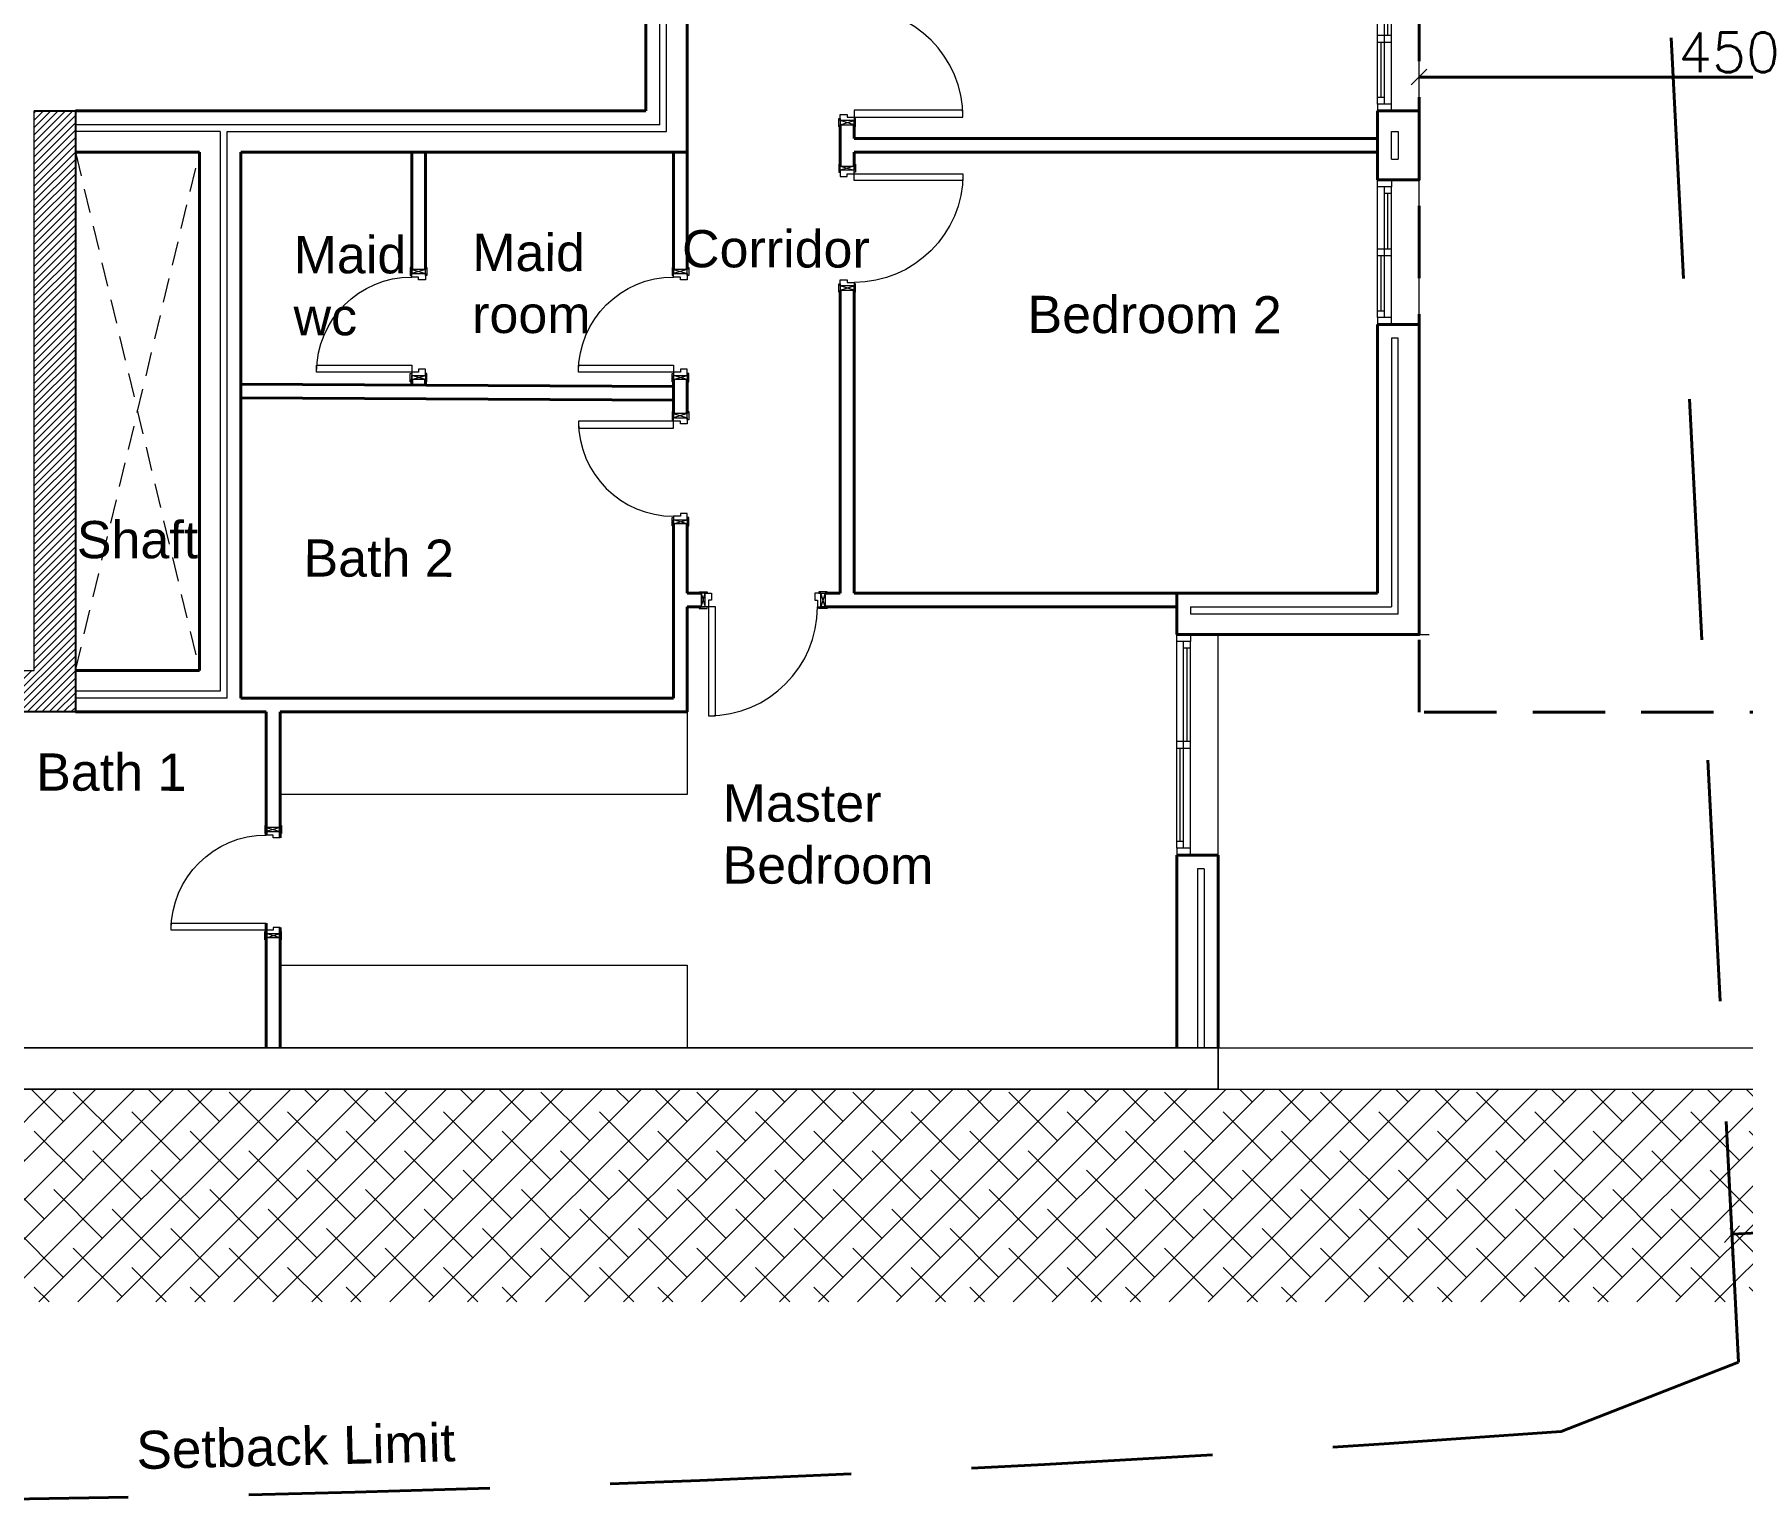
# Model space of a CAD drawing. Header units: metres. Extents: x -322116 to -321123, y -26723 to -26468.
# Drawn here: x -321520.85 to -321508.45, y -26559.85 to -26549.2 of the extents above; entities that cross this region are included whole.
import ezdxf

# ---------------------------------------------------------------- set-up
doc = ezdxf.new("R2010")
doc.units = ezdxf.units.M
doc.header["$LTSCALE"] = 7
doc.header["$MEASUREMENT"] = 0
doc.header["$PDMODE"] = 34
doc.header["$PDSIZE"] = 0.5
for name, pattern in [('1363-TXX-A-XXX-Plots layouts-R02$0$HIDDEN', [0.375, 0.25, -0.125]), ('DASHED', [0.75, 0.5, -0.25]), ('Hidden', [9.525, 6.35, -3.175])]:
    doc.linetypes.add(name, pattern=pattern)
doc.layers.add('22-1-14-ROAD P2PFGC', color=5, linetype='Continuous')
for name, color, linetype, lineweight in [('A--GLAZ', 132, 'Continuous', 5), ('A-ANNO-TXT3', 6, 'Continuous', 30), ('A-DOOR', 134, 'Continuous', 18), ('A-FLOR-HIDN', 9, 'Hidden', 13), ('A-FURN-FIXT', 114, 'Continuous', 9), ('A-GRID-DIMS', 142, 'Continuous', 9), ('A-PATT', 8, 'Continuous', 5), ('A-WALL-BLWO', 7, 'Continuous', 40), ('L-Structure', 5, 'Continuous', 15), ('PATT-CONC', 8, 'Continuous', 9), ('plaster', 1, 'Continuous', 0), ('projection plans', 8, 'Continuous', 5), ('XREF-W09-A-ELEV04$0$A--SECT-TILE', 32, 'Continuous', 5)]:
    doc.layers.add(name, color=color, linetype=linetype, lineweight=lineweight)
doc.styles.add('EG_SIMPLEX', font='SIMPLEX.shx')
doc.styles.get("Standard").update_dxf_attribs({"font": 'romans.shx', "height": 0.5})
doc.dimstyles.new('ERGA-M-0200', dxfattribs={"dimscale": 1.15, "dimtxt": 0.2, "dimasz": 0.2, "dimexe": 0.1, "dimexo": 0.1, "dimgap": 0.06, "dimtad": 1, "dimdec": 1, "dimlfac": 100, "dimrnd": 5, "dimdsep": 46, "dimtxsty": 'EG_SIMPLEX', "dimblk1": 'OBLIQUE', "dimblk2": 'OBLIQUE', "dimsah": 1, "dimcen": 0.3, "dimclrd": 256, "dimclre": 256, "dimclrt": 2, "dimadec": 0, "dimazin": 0, "dimtfac": 1, "dimtdec": 1, "dimtix": 1, "dimtmove": 2, "dimatfit": 3, "dimldrblk": 'OBLIQUE', "dimfxl": 1, "dimtolj": 1, "dimtzin": 0, "dimarcsym": 0})

# ---------------------------------------------------------------- blocks, each defined once
blk = doc.blocks.new('_OBLIQUE')
at = {"color": 0, "linetype": 'ByBlock'}
blk.add_line((-0.5, -0.5), (0.5, 0.5), dxfattribs=at)
blk = doc.blocks.new('*D440')
at = {"layer": 'A-GRID-DIMS', "lineweight": -2, "transparency": 16777216}
for p, q in [((-321700.525, -26752.97), (-321700.54, -26752.668)), ((-321703.521, -26753.122), (-321703.536, -26752.821)), ((-321703.53, -26752.936), (-321700.534, -26752.783))]:
    blk.add_line(p, q, dxfattribs=at)
at = {"layer": 'Defpoints', "color": 0, "transparency": 16777216}
for p in [(-321700.534, -26752.783), (-321700.519, -26753.084), (-321703.515, -26753.237)]:
    blk.add_point(p, dxfattribs=at)
at = {"layer": 'A-GRID-DIMS', "lineweight": -2, "transparency": 16777216, "xscale": 0.115, "yscale": 0.115, "zscale": 0.115}
for p, rotation in [((-321700.534, -26752.783), 2.910625690336583), ((-321703.53, -26752.936), 182.9106256903366)]:
    blk.add_blockref('_OBLIQUE', p, dxfattribs=dict(at, rotation=rotation))
at = {"layer": 'A-GRID-DIMS', "color": 2, "transparency": 16777216, "insert": (-321702.041, -26752.681), "char_height": 0.2875, "attachment_point": 5, "rotation": 2.9106, "style": 'EG_SIMPLEX'}
blk.add_mtext('\\A1;300', dxfattribs=at)
blk = doc.blocks.new('*U571')
for p, q in [((-250, -50), (-220, -150)), ((-250, -150), (-220, -50)), ((550, -50), (520, -150)), ((550, -150), (520, -50))]:
    blk.add_line(p, q)
for points in [[(445, 640), (445, -50), (495, -50), (495, 640)], [(-265, -40), (-205, -40), (-205, -50), (-265, -50)], [(-220, -150), (-250, -150), (-250, -50), (-220, -50)], [(-195, -50), (-220, -50), (-220, -150), (-175, -150), (-175, -100), (-195, -100), (-195, -50)], [(495, -50), (520, -50), (520, -150), (475, -150), (475, -100), (495, -100), (495, -50)], [(565, -40), (505, -40), (505, -50), (565, -50)], [(520, -150), (550, -150), (550, -50), (520, -50)], [(-265, -160), (-205, -160), (-205, -150), (-265, -150)], [(565, -160), (505, -160), (505, -150), (565, -150)]]:
    blk.add_lwpolyline(points, close=True)
blk.add_arc((495, -50), 690, 90, 180)
blk = doc.blocks.new('*U572')
for p, q in [((-350, -50), (-320, -150)), ((-350, -150), (-320, -50)), ((550, -50), (520, -150)), ((550, -150), (520, -50))]:
    blk.add_line(p, q)
for points in [[(445, 740), (445, -50), (495, -50), (495, 740)], [(-365, -40), (-305, -40), (-305, -50), (-365, -50)], [(-320, -150), (-350, -150), (-350, -50), (-320, -50)], [(-295, -50), (-320, -50), (-320, -150), (-275, -150), (-275, -100), (-295, -100), (-295, -50)], [(495, -50), (520, -50), (520, -150), (475, -150), (475, -100), (495, -100), (495, -50)], [(565, -40), (505, -40), (505, -50), (565, -50)], [(520, -150), (550, -150), (550, -50), (520, -50)], [(-365, -160), (-305, -160), (-305, -150), (-365, -150)], [(565, -160), (505, -160), (505, -150), (565, -150)]]:
    blk.add_lwpolyline(points, close=True)
blk.add_arc((495, -50), 790, 90, 180)
blk = doc.blocks.new('*U573')
for p, q in [((50, 100), (1000, 100)), ((50, 50), (1000, 50)), ((50, 0), (1000, 0)), ((100, 0), (100, 50)), ((100, 25), (500, 25)), ((500, 0), (500, 100)), ((550, 0), (550, 100)), ((550, 75), (950, 75)), ((950, 100), (950, 50))]:
    blk.add_line(p, q)
for points in [[(0, 100), (50, 100), (50, 0), (0, 0)], [(1050, 100), (1000, 100), (1000, 0), (1050, 0)]]:
    blk.add_lwpolyline(points)
blk = doc.blocks.new('*U574')
for p, q in [((50, 100), (1550, 100)), ((50, 50), (1550, 50)), ((50, 0), (1550, 0)), ((100, 0), (100, 50)), ((100, 25), (775, 25)), ((775, 0), (775, 100)), ((825, 0), (825, 100)), ((825, 75), (1500, 75)), ((1500, 100), (1500, 50))]:
    blk.add_line(p, q)
for points in [[(0, 100), (50, 100), (50, 0), (0, 0)], [(1600, 100), (1550, 100), (1550, 0), (1600, 0)]]:
    blk.add_lwpolyline(points)
blk = doc.blocks.new('*D37')
at = {"layer": 'A-GRID-DIMS', "lineweight": -2, "transparency": 16777216}
for p, q in [((-321638.939, -26572.053), (-321639.622, -26572.053)), ((-321639.507, -26572.053), (-321639.507, -26576.553))]:
    blk.add_line(p, q, dxfattribs=at)
at = {"layer": 'Defpoints', "color": 0, "transparency": 16777216}
for p in [(-321638.824, -26572.053), (-321639.507, -26576.553), (-321639.507, -26576.553)]:
    blk.add_point(p, dxfattribs=at)
at = {"layer": 'A-GRID-DIMS', "lineweight": -2, "transparency": 16777216, "xscale": 0.115, "yscale": 0.115, "zscale": 0.115}
for p, rotation in [((-321639.507, -26572.053), 90), ((-321639.507, -26576.553), 270)]:
    blk.add_blockref('_OBLIQUE', p, dxfattribs=dict(at, rotation=rotation))
at = {"layer": 'A-GRID-DIMS', "color": 2, "transparency": 16777216, "insert": (-321639.686, -26574.303), "char_height": 0.2875, "attachment_point": 5, "rotation": 90, "style": 'EG_SIMPLEX'}
blk.add_mtext('\\A1;450', dxfattribs=at)
blk = doc.blocks.new('*D38')
at = {"layer": 'A-GRID-DIMS', "lineweight": -2, "transparency": 16777216}
for p, q in [((-321640.398, -26573.296), (-321640.398, -26572.978)), ((-321634.898, -26573.296), (-321634.898, -26572.978)), ((-321640.398, -26573.093), (-321634.898, -26573.093))]:
    blk.add_line(p, q, dxfattribs=at)
at = {"layer": 'Defpoints', "color": 0, "transparency": 16777216}
for p in [(-321634.898, -26573.093), (-321640.398, -26573.411), (-321634.898, -26573.411)]:
    blk.add_point(p, dxfattribs=at)
at = {"layer": 'A-GRID-DIMS', "lineweight": -2, "transparency": 16777216, "xscale": 0.115, "yscale": 0.115, "zscale": 0.115, "rotation": 180}
blk.add_blockref('_OBLIQUE', (-321640.398, -26573.093), dxfattribs=at)
at = {"layer": 'A-GRID-DIMS', "lineweight": -2, "transparency": 16777216, "xscale": 0.115, "yscale": 0.115, "zscale": 0.115}
blk.add_blockref('_OBLIQUE', (-321634.898, -26573.093), dxfattribs=at)
at = {"layer": 'A-GRID-DIMS', "color": 2, "transparency": 16777216, "insert": (-321637.648, -26572.914), "char_height": 0.2875, "attachment_point": 5, "style": 'EG_SIMPLEX'}
blk.add_mtext('\\A1;550', dxfattribs=at)
blk = doc.blocks.new('new for radem')
at = {"layer": 'plaster'}
h = blk.add_hatch(dxfattribs=at)
h.set_pattern_fill('ANSI38', color=256, scale=1.6)
h.set_pattern_definition([(45, (-130, 0), (-0.14142135624, 0.14142135624), []), (135, (-130, 0), (-0.42426406871, 0.14142135624), [0.5, -0.3])])
h.paths.add_polyline_path([(-321635.58, -26556.858), (-321635.501, -26558.402), (-321670.332, -26558.402), (-321670.211, -26556.858), (-321655.212, -26556.858), (-321655.212, -26554.12), (-321651.742, -26554.12), (-321651.742, -26556.858)])
blk = doc.blocks.new('block')
at = {"layer": 'PATT-CONC', "transparency": 33554610}
h = blk.add_hatch(dxfattribs=at)
h.set_pattern_fill('ANSI31', color=8, scale=0.3)
h.set_pattern_definition([(45, (0, 0), (-0.0265165042945, 0.0265165042945), [])])
edge = h.paths.add_edge_path()
edge.add_line((-321666.312, -26556.558), (-321655.512, -26556.558))
edge.add_line((-321655.512, -26556.558), (-321655.512, -26553.82))
edge.add_line((-321655.512, -26553.82), (-321653.512, -26553.82))
edge.add_line((-321653.512, -26553.82), (-321653.512, -26552.045))
edge.add_line((-321653.512, -26552.045), (-321655.512, -26552.045))
edge.add_line((-321655.512, -26552.045), (-321655.512, -26549.758))
edge.add_line((-321655.512, -26549.758), (-321655.212, -26549.758))
edge.add_line((-321655.212, -26549.758), (-321655.212, -26551.745))
edge.add_line((-321655.212, -26551.745), (-321653.512, -26551.745))
edge.add_line((-321653.512, -26551.745), (-321653.512, -26549.758))
edge.add_line((-321653.512, -26549.758), (-321653.212, -26549.758))
edge.add_line((-321653.212, -26549.758), (-321653.212, -26553.82))
edge.add_line((-321653.212, -26553.82), (-321650.852, -26553.82))
edge.add_line((-321650.852, -26553.82), (-321650.851, -26549.758))
edge.add_line((-321650.851, -26549.758), (-321650.552, -26549.758))
edge.add_line((-321650.552, -26549.758), (-321650.552, -26554.12))
edge.add_line((-321650.552, -26554.12), (-321651.442, -26554.12))
edge.add_line((-321651.442, -26554.12), (-321651.442, -26556.558))
edge.add_line((-321651.442, -26556.558), (-321642.26, -26556.558))
at = {"layer": 'L-Structure'}
blk.add_line((-321642.26, -26556.558, 0), (-321642.26, -26556.858), dxfattribs=at)
for points in [[(-321666.312, -26556.558), (-321655.512, -26556.558), (-321655.512, -26553.82), (-321653.512, -26553.82), (-321653.512, -26552.045), (-321655.512, -26552.045), (-321655.512, -26549.758), (-321655.212, -26549.758), (-321655.212, -26551.745), (-321653.512, -26551.745), (-321653.512, -26549.758), (-321653.212, -26549.758), (-321653.212, -26553.82), (-321650.852, -26553.82), (-321650.851, -26549.758), (-321650.552, -26549.758), (-321650.552, -26554.12), (-321651.442, -26554.12), (-321651.442, -26556.558), (-321642.26, -26556.558)], [(-321642.26, -26556.858), (-321651.752, -26556.858), (-321651.742, -26554.12), (-321655.212, -26554.12), (-321655.212, -26556.858), (-321666.312, -26556.858)]]:
    blk.add_lwpolyline(points, dxfattribs=at)
blk = doc.blocks.new('bb44')
at = {"layer": 'projection plans', "elevation": 0}
blk.add_lwpolyline([(-321575.802, -26463.558), (-321575.729, -26463.558)], dxfattribs=at)
blk = doc.blocks.new('plot limit')
at = {"color": 5, "linetype": 'DASHED', "ltscale": 0.5}
for points in [[(-321703.4829, -26753.8659), (-321705.0008, -26724.0106), (-321711.838, -26724.5726), (-321722.2069, -26724.9338), (-321726.107, -26724.928), (-321730.075, -26724.7313), (-321732.3893, -26754.2736)], [(-321703.4829, -26753.8659), (-321704.7696, -26754.368)]]:
    blk.add_lwpolyline(points, dxfattribs=at)
blk.add_lwpolyline([(-321704.7696, -26754.368, -0.0265265), (-321724.7933, -26754.7789), (-321732.3893, -26754.2736)], format="xyb", dxfattribs=at)
at = {"layer": 'A-ANNO-TXT3', "lineweight": 5, "insert": (-321715.1134, -26754.366), "char_height": 0.276, "attachment_point": 1, "rotation": 1.42481}
blk.add_mtext_dynamic_manual_height_columns('\\A1;{\\fArial Unicode MS|b0|i0|c0|p34;Setback Limit}', width=3.166192, gutter_width=3.6928, heights=[1.1191], dxfattribs=at)
at = {"layer": 'A-GRID-DIMS'}
dim = blk.add_aligned_dim(p1=(-321703.5149, -26753.2367), p2=(-321700.5187, -26753.0844), distance=0.3015, dimstyle='ERGA-M-0200', override={"dimtxt": 0.25, "dimasz": 0.1, "dimgap": 0.03, "dimfxl": 100}, dxfattribs=at)
dim.commit()
dim.dimension.update_dxf_attribs({"geometry": '*D440', "text_midpoint": (-321702.0412, -26752.6814)})
blk = doc.blocks.new('c112')
at = {"layer": 'A-WALL-BLWO', "linetype": '1363-TXX-A-XXX-Plots layouts-R02$0$HIDDEN', "lineweight": -2, "ltscale": 0.3}
blk.add_lwpolyline([(-321640.3981, -26572.0528), (-321634.8981, -26572.0528), (-321634.8981, -26576.5528), (-321640.3981, -26576.5528), (-321640.3981, -26572.0528)], dxfattribs=at)
at = {"layer": 'A-GRID-DIMS'}
dim = blk.add_linear_dim(base=(-321639.5074, -26576.5528), p1=(-321638.8236, -26572.0528), p2=(-321639.5074, -26576.5528), angle=90, dimstyle='ERGA-M-0200', override={"dimtxt": 0.25, "dimasz": 0.1, "dimgap": 0.03, "dimfxl": 100}, dxfattribs=at)
dim.commit()
dim.dimension.update_dxf_attribs({"geometry": '*D37', "text_midpoint": (-321639.6856, -26574.3028)})
dim = blk.add_linear_dim(base=(-321634.8981, -26573.0927), p1=(-321640.3981, -26573.4106), p2=(-321634.8981, -26573.4106), dimstyle='ERGA-M-0200', override={"dimtxt": 0.25, "dimasz": 0.1, "dimgap": 0.03, "dimfxl": 100}, dxfattribs=at)
dim.commit()
dim.dimension.update_dxf_attribs({"geometry": '*D38', "text_midpoint": (-321637.6481, -26572.9145)})
blk = doc.blocks.new('building')
at = {"layer": '22-1-14-ROAD P2PFGC'}
for p, q in [((-321715.8514, -26549.7581, 0), (-321715.5518, -26549.7581, 0)), ((-321715.5518, -26549.7581, 0), (-321715.5518, -26554.1198, 0)), ((-321715.5518, -26554.1198, 0), (-321716.4424, -26554.1198))]:
    blk.add_line(p, q, dxfattribs=at)
at = {"layer": 'A-FLOR-HIDN', "linetype": 'ByBlock', "ltscale": 0.1}
for p, q in [((-321705.8018, -26549.7581), (-321705.8018, -26548.7081)), ((-321705.8018, -26551.3081), (-321705.8018, -26550.2581)), ((-321707.2603, -26555.1581, 0), (-321707.2603, -26553.5581))]:
    blk.add_line(p, q, dxfattribs=at)
at = {"layer": 'A-FLOR-HIDN', "linetype": '1363-TXX-A-XXX-Plots layouts-R02$0$HIDDEN', "ltscale": 0.1}
for p, q in [((-321715.5518, -26553.8198, 0), (-321714.6518, -26550.0581, 0)), ((-321715.5518, -26550.0581, 0), (-321714.6518, -26553.8198, 0))]:
    blk.add_line(p, q, dxfattribs=at)
at = {"layer": 'A-FURN-FIXT'}
for p, q in [((-321711.1118, -26554.1198, 0), (-321711.1118, -26554.7198, 0)), ((-321714.0674, -26555.9581, 0), (-321711.1118, -26555.9581, 0)), ((-321711.1118, -26555.9581, 0), (-321711.1118, -26556.5581, 0))]:
    blk.add_line(p, q, dxfattribs=at)
blk.add_lwpolyline([(-321711.1118, -26554.7198), (-321714.0674, -26554.7198)], dxfattribs=at)
at = {"layer": 'A-PATT'}
for p, q in [((-321707.2603, -26556.5581, 0), (-321700.595, -26556.5581, 0)), ((-321707.2603, -26556.8581, 0), (-321700.5798, -26556.8581, 0))]:
    blk.add_line(p, q, dxfattribs=at)
at = {"layer": 'A-WALL-BLWO'}
for p, q in [((-321711.1118, -26550.0581), (-321711.1118, -26546.6456)), ((-321711.4118, -26549.7581), (-321711.4118, -26546.9456)), ((-321710.0018, -26550.1581), (-321710.0018, -26549.8581)), ((-321709.9018, -26549.8581), (-321709.9018, -26549.9581)), ((-321706.1018, -26549.9581), (-321709.9018, -26549.9581)), ((-321715.5518, -26550.0581, 0), (-321714.6518, -26550.0581, 0)), ((-321714.3518, -26554.0198), (-321714.3518, -26550.0581, 0)), ((-321714.3518, -26550.0581), (-321711.1118, -26550.0581)), ((-321713.1118, -26550.0581), (-321713.1118, -26550.9081)), ((-321713.0118, -26550.0581), (-321713.0118, -26550.9081)), ((-321711.2118, -26550.0581), (-321711.2118, -26550.9081)), ((-321711.1118, -26550.0581), (-321711.1118, -26550.9081)), ((-321706.1018, -26550.0581), (-321709.9018, -26550.0581)), ((-321709.9018, -26550.0581), (-321709.9018, -26550.1581)), ((-321710.0018, -26553.2581), (-321710.0018, -26551.0581)), ((-321709.9018, -26551.0581), (-321709.9018, -26553.2581)), ((-321705.8018, -26551.3081), (-321706.1018, -26551.3081)), ((-321706.1018, -26551.3081), (-321706.1018, -26553.2581)), ((-321713.1118, -26551.7081), (-321713.1118, -26551.7478)), ((-321713.0118, -26551.7081), (-321713.0118, -26551.7478)), ((-321711.2118, -26551.7081), (-321711.2118, -26551.9545)), ((-321711.1118, -26551.7081), (-321711.1118, -26551.9545)), ((-321711.2118, -26551.7581), (-321714.3518, -26551.7402)), ((-321711.2118, -26551.8581), (-321711.2118, -26551.8581)), ((-321711.2118, -26552.7545, 0), (-321711.2118, -26554.0198, 0)), ((-321711.1118, -26552.7545, 0), (-321711.1118, -26553.2581)), ((-321711.0118, -26553.2581), (-321711.1118, -26553.2581)), ((-321710.0018, -26553.2581), (-321710.1118, -26553.2581)), ((-321707.5603, -26553.2581), (-321709.9018, -26553.2581)), ((-321707.5603, -26553.5581), (-321707.5603, -26553.2581)), ((-321707.5603, -26553.2581), (-321706.1018, -26553.2581)), ((-321711.0118, -26553.3581), (-321711.1118, -26553.3581)), ((-321711.1118, -26553.3581, 0), (-321711.1118, -26554.1198, 0)), ((-321707.5603, -26553.3581), (-321710.1118, -26553.3581)), ((-321714.6518, -26553.8198, 0), (-321715.5518, -26553.8198, 0)), ((-321714.3518, -26554.0198), (-321711.2118, -26554.0198)), ((-321714.1674, -26554.1198), (-321715.5518, -26554.1198)), ((-321714.1674, -26554.1198), (-321714.1674, -26555.0131, 0)), ((-321714.0674, -26554.1198), (-321711.1118, -26554.1198, 0)), ((-321714.0674, -26554.1198), (-321714.0674, -26555.0331, 0)), ((-321707.2603, -26555.1581), (-321707.5603, -26555.1581)), ((-321707.5603, -26555.1581), (-321707.5603, -26556.5581)), ((-321707.2603, -26555.1581), (-321707.2603, -26556.5581)), ((-321714.1674, -26555.6531, 0), (-321714.1674, -26556.5581, 0)), ((-321714.0674, -26555.6831, 0), (-321714.0674, -26556.5581, 0))]:
    blk.add_line(p, q, dxfattribs=at)
at = {"layer": 'A-WALL-BLWO', "elevation": 0}
for points in [[(-321711.4118, -26549.7581), (-321715.5518, -26549.7581)], [(-321714.6518, -26550.0581), (-321714.6518, -26553.8198)]]:
    blk.add_lwpolyline(points, dxfattribs=at)
at = {"layer": 'A-WALL-BLWO'}
for points in [[(-321705.8018, -26549.7581), (-321706.1018, -26549.7581)], [(-321706.1018, -26550.2581), (-321706.1018, -26549.7581)], [(-321706.1018, -26550.2581), (-321705.8018, -26550.2581), (-321705.8018, -26549.7581)], [(-321707.5603, -26553.5581), (-321705.8018, -26553.5581), (-321705.8018, -26551.3081)], [(-321711.211, -26551.8581), (-321714.3518, -26551.8402)]]:
    blk.add_lwpolyline(points, dxfattribs=at)
at = {"layer": 'L-Structure'}
blk.add_line((-321707.2603, -26556.5581), (-321716.4424, -26556.5581, 0), dxfattribs=at)
at = {"layer": 'L-Structure', "elevation": 0}
blk.add_lwpolyline([(-321716.7424, -26554.1198), (-321716.7424, -26556.8581), (-321707.2603, -26556.8581), (-321707.2603, -26556.5581)], dxfattribs=at)
at = {"layer": 'XREF-W09-A-ELEV04$0$A--SECT-TILE'}
for p, q in [((-321711.3118, -26549.8581), (-321711.3118, -26546.8456)), ((-321711.3118, -26549.8581), (-321715.5518, -26549.8581)), ((-321714.5018, -26549.9081, 0), (-321715.5518, -26549.9081, 0)), ((-321714.5018, -26549.9081, 0), (-321714.5018, -26553.9698, 0)), ((-321706.0018, -26550.1081), (-321705.9518, -26550.1081)), ((-321706.0018, -26551.4081), (-321706.0018, -26553.3581)), ((-321707.4603, -26553.3581), (-321706.0018, -26553.3581)), ((-321714.5018, -26553.9698), (-321715.5518, -26553.9698)), ((-321714.4518, -26554.0198), (-321715.5518, -26554.0198)), ((-321707.3603, -26555.2581), (-321707.4103, -26555.2581)), ((-321707.4103, -26555.2581), (-321707.4103, -26556.5581)), ((-321707.3603, -26555.2581), (-321707.3603, -26556.5581))]:
    blk.add_line(p, q, dxfattribs=at)
at = {"layer": 'XREF-W09-A-ELEV04$0$A--SECT-TILE', "elevation": 0}
blk.add_lwpolyline([(-321714.4518, -26554.0198), (-321714.4518, -26549.9081), (-321711.2618, -26549.9081), (-321711.2618, -26546.7956), (-321711.7416, -26546.7956)], dxfattribs=at)
at = {"layer": 'XREF-W09-A-ELEV04$0$A--SECT-TILE'}
for points in [[(-321706.0018, -26550.1081), (-321706.0018, -26549.9081)], [(-321706.0018, -26549.9081), (-321705.9518, -26549.9081), (-321705.9518, -26550.1081)], [(-321707.4603, -26553.3581), (-321707.4603, -26553.4081), (-321705.9518, -26553.4081), (-321705.9518, -26551.4081), (-321706.0018, -26551.4081)]]:
    blk.add_lwpolyline(points, dxfattribs=at)
at = {"layer": 'A--GLAZ', "xscale": -0.001, "yscale": 0.001, "zscale": 0.001, "rotation": 270}
for name, p in [('*U573', (-321706.1018, -26549.7581)), ('*U573', (-321706.1018, -26551.3081)), ('*U574', (-321707.5603, -26555.1581, 0))]:
    blk.add_blockref(name, p, dxfattribs=at)
at = {"layer": 'A-DOOR', "extrusion": (-5.54664e-07, 1.49774e-07, 1), "xscale": 0.0010000000000001, "yscale": 0.0010000000000001, "zscale": 0.0010000000000001, "rotation": 270}
blk.add_blockref('*U572', (-321709.8518, -26549.3081, 0.1745), dxfattribs=at)
at = {"layer": 'A-DOOR', "extrusion": (5.54664e-07, 1.49774e-07, -1), "xscale": 0.0010000000000002, "yscale": 0.0010000000000002, "zscale": -0.001, "rotation": 90}
blk.add_blockref('*U572', (321709.8518, -26550.7081, -0.1824), dxfattribs=at)
at = {"layer": 'A-DOOR', "extrusion": (-5.54664e-07, -1.49774e-07, -1), "xscale": 0.0010000000000002, "yscale": 0.0010000000000002, "zscale": -0.0010000000000001, "rotation": 270}
for p in [(321713.1618, -26551.1581, 0.1824), (321711.2618, -26551.1581, 0.1824), (321714.2174, -26555.2081, 0.1824)]:
    blk.add_blockref('*U571', p, dxfattribs=at)
at = {"layer": 'A-DOOR', "extrusion": (5.54664e-07, -1.49774e-07, 1), "xscale": 0.0010000000000002, "yscale": 0.0010000000000002, "zscale": 0.0010000000000002, "rotation": 90}
blk.add_blockref('*U571', (-321711.2618, -26552.5045, -0.1745), dxfattribs=at)
at = {"layer": 'A-DOOR', "extrusion": (1.49774e-07, 5.54664e-07, 1), "xscale": 0.0010000000000001, "yscale": 0.0010000000000001, "zscale": 0.0010000000000001, "rotation": 179.9999999999952}
blk.add_blockref('*U572', (-321710.4618, -26553.4081, -0.0629), dxfattribs=at)
at = {"layer": 'A-WALL-BLWO', "rotation": 270}
blk.add_blockref('c112', (-295129.249, -348189.019), dxfattribs=at)
at = {"layer": 'A-ANNO-TXT3', "lineweight": 5, "char_height": 0.27, "attachment_point": 1, "rotation": 359.90083}
for s, width, heights, insert in [('\\A1;{\\fArial Unicode MS|b0|i0|c0|p34;Maid \\Pwc}', 2.985678, [1.4075], (-321713.9684, -26550.6656)), ('\\A1;{\\fArial Unicode MS|b0|i0|c0|p34;Maid \\Proom}', 2.985678, [1.4075], (-321712.6721, -26550.6493)), ('\\A1;{\\fArial Unicode MS|b0|i0|c0|p34;Bedroom 2}', 3.690055, [2.9475], (-321708.6429, -26551.0994)), ('\\A1;{\\fArial Unicode MS|b0|i0|c0|p34;Shaft}', 2.985678, [1.4075], (-321715.5417, -26552.7337, 0)), ('\\A1;{\\fArial Unicode MS|b0|i0|c0|p34;Bath 2}', 2.985678, [1.4075], (-321713.8964, -26552.8674)), ('\\A1;\\pxt5;{\\fArial Unicode MS|b0|i0|c0|p34;Bath 1}', 2.985678, [1.4075], (-321715.8368, -26554.4207)), ('\\A1;{\\fArial Unicode MS|b0|i0|c0|p34;Master \\PBedroom}', 2.985678, [1.4075], (-321710.855, -26554.6454, 0))]:
    blk.add_mtext_dynamic_manual_height_columns(s, width=width, gutter_width=3.0774, heights=heights, dxfattribs=dict(at, insert=insert))
at = {"layer": 'A-ANNO-TXT3', "lineweight": 5, "insert": (-321711.1497, -26550.6226), "char_height": 0.27, "width": 5.925218, "attachment_point": 1, "rotation": 359.90083}
blk.add_mtext('\\A1;{\\fArial Unicode MS|b0|i0|c0|p34;Corridor\\P}', dxfattribs=at)

msp = doc.modelspace()

# ---------------------------------------------------------------- block references
at = {"layer": 'A-WALL-BLWO'}
for name, p in [('plot limit', (195, 195.0262)), ('building', (195, 0)), ('block', (130, 0)), ('bb44', (65, -90)), ('new for radem', (130, 0))]:
    msp.add_blockref(name, p, dxfattribs=at)

doc.saveas('drawing.dxf')
